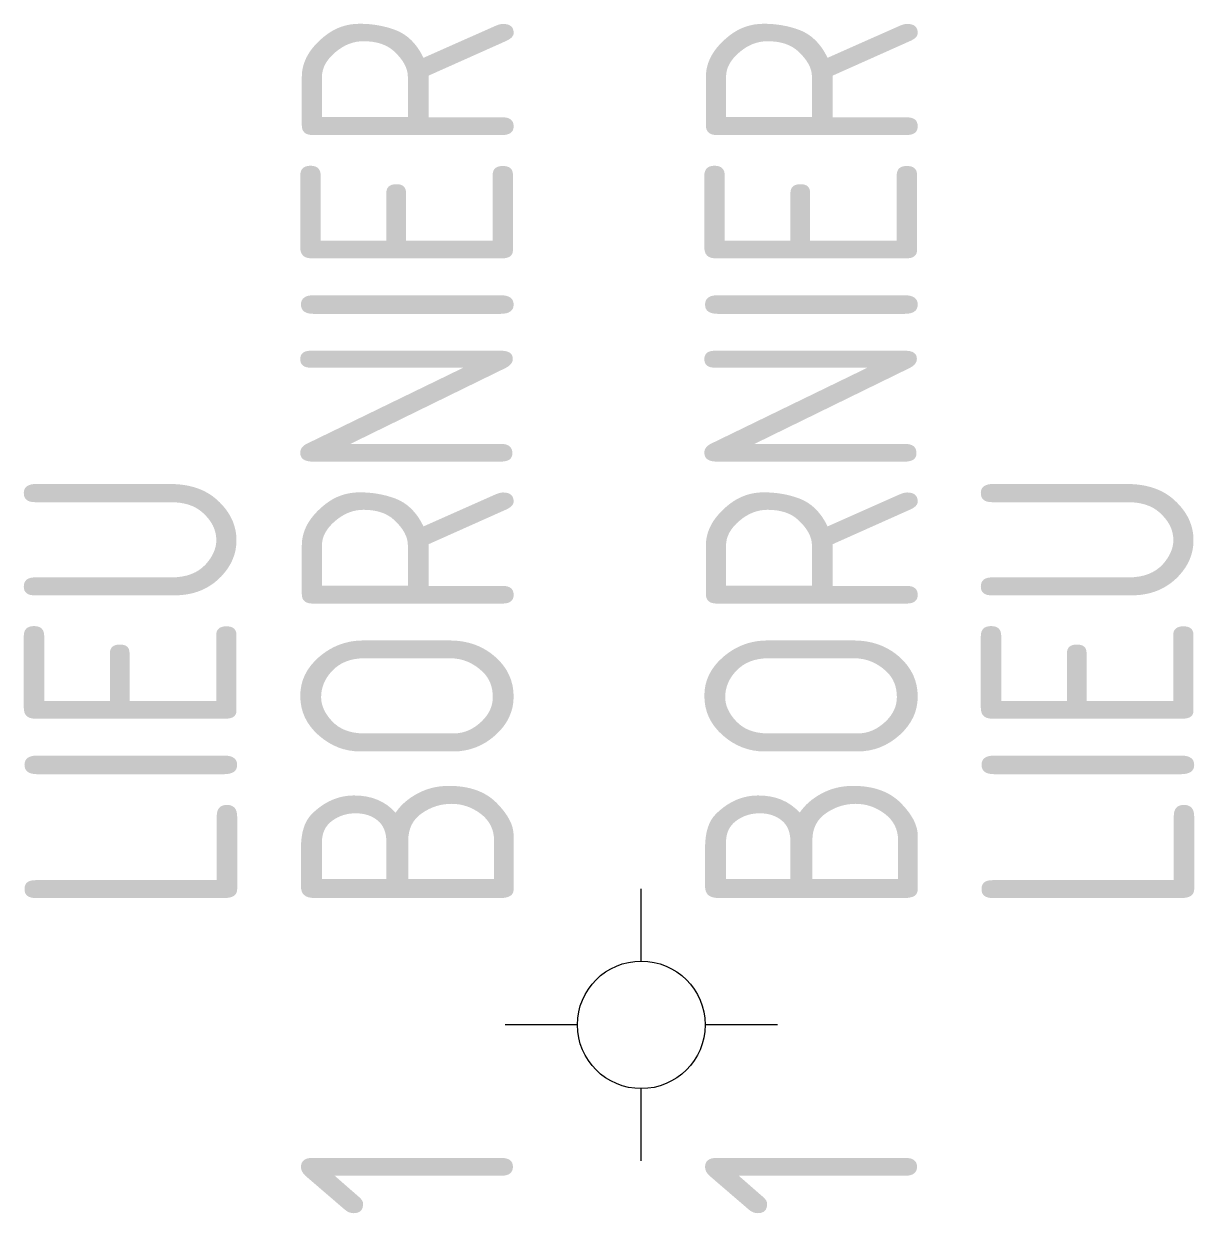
# Model space of a CAD drawing. Extents: x -1591.9 to -1578.1, y -883.4 to -869.4.
import ezdxf
from ezdxf.enums import TextEntityAlignment as Align

# ---------------------------------------------------------------- set-up
doc = ezdxf.new("R2010")
doc.units = 0
doc.header["$LTSCALE"] = 0.3
for name, color, linetype in [('SYMB_FIL', 3, 'CONTINUOUS'), ('SYMB_TXT_CONTACT', 2, 'CONTINUOUS'), ('SYMB_TXT_NOM', 3, 'CONTINUOUS')]:
    doc.layers.add(name, color=color, linetype=linetype)
doc.styles.add('NET2_5', font='isocp.shx', dxfattribs={"width": 0.9, "height": 2.5})

msp = doc.modelspace()

# ---------------------------------------------------------------- linework, layer by layer
at = {"layer": 'SYMB_FIL'}
for p, q in [((-1584.634, -880.443), (-1584.634, -879.593)), ((-1585.384, -881.193), (-1586.234, -881.193)), ((-1583.034, -881.193), (-1583.884, -881.193)), ((-1584.634, -882.793), (-1584.634, -881.943))]:
    msp.add_line(p, q, dxfattribs=at)
msp.add_circle((-1584.634, -881.193), 0.75, dxfattribs=at)

# ---------------------------------------------------------------- texts
at = {"layer": 'SYMB_TXT_CONTACT', "style": 'NET2_5', "width": 0.9, "flags": 8}
msp.add_attdef('1', text='1', height=2.5, rotation=90, dxfattribs=at).set_placement((-1585.384, -882.468), align=Align.BOTTOM_RIGHT)
msp.add_attdef('1', text='', height=2.5, rotation=90, dxfattribs=at).set_placement((-1583.884, -882.468), align=Align.TOP_RIGHT)
at = {"layer": 'SYMB_TXT_NOM', "style": 'NET2_5', "width": 0.9, "flags": 8}
for tag, text, p in [('BORNIER', 'X0:', (-1585.384, -879.918)), ('LIEU', '', (-1588.634, -879.918))]:
    msp.add_attdef(tag, text=text, height=2.5, rotation=90, dxfattribs=at).set_placement(p, align=Align.BOTTOM_LEFT)
for tag, p in [('BORNIER', (-1583.884, -879.918)), ('LIEU', (-1580.634, -879.918))]:
    msp.add_attdef(tag, text='', height=2.5, rotation=90, dxfattribs=at).set_placement(p, align=Align.TOP_LEFT)

doc.saveas('drawing.dxf')
